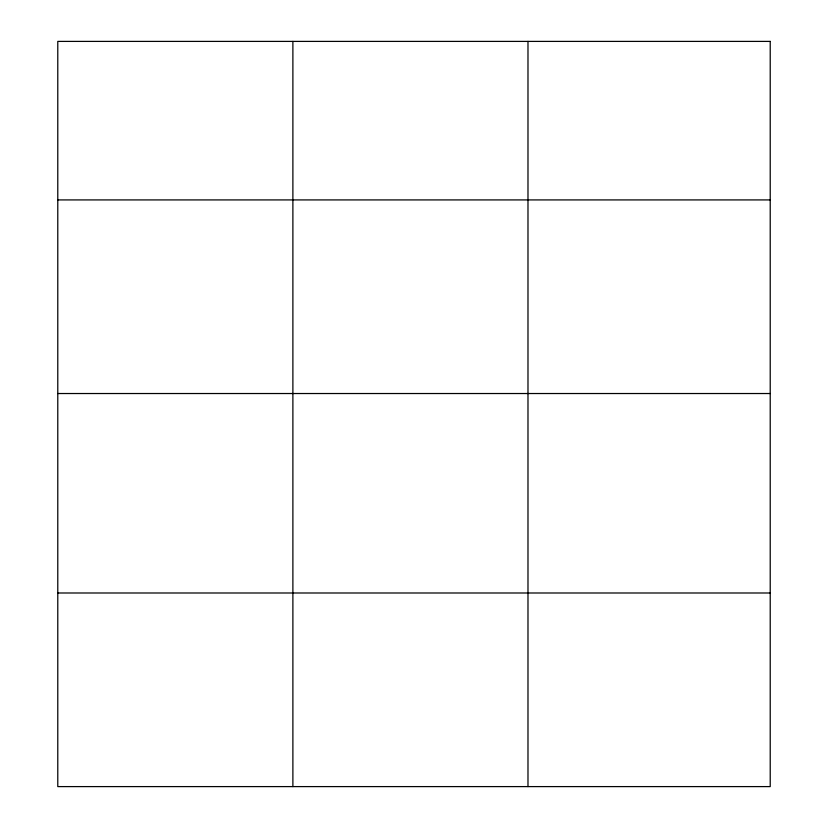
<?xml version="1.0" encoding="UTF-8"?>
<svg xmlns="http://www.w3.org/2000/svg" width="828" height="828" viewBox="0 0 828 828"><rect width="100%" height="100%" fill="white"/><g stroke="black" fill="none" stroke-linecap="round" stroke-linejoin="round"><path stroke-width="1.24" d="M57.784 199.921L770.216 199.921M57.784 393.528L770.216 393.528M57.784 592.993L770.216 592.993M527.985 41.4L527.985 786.6M292.884 41.4L292.884 786.6M770.216 41.4L57.784 41.4L57.784 786.6L770.216 786.6L770.216 41.4"/></g></svg>
